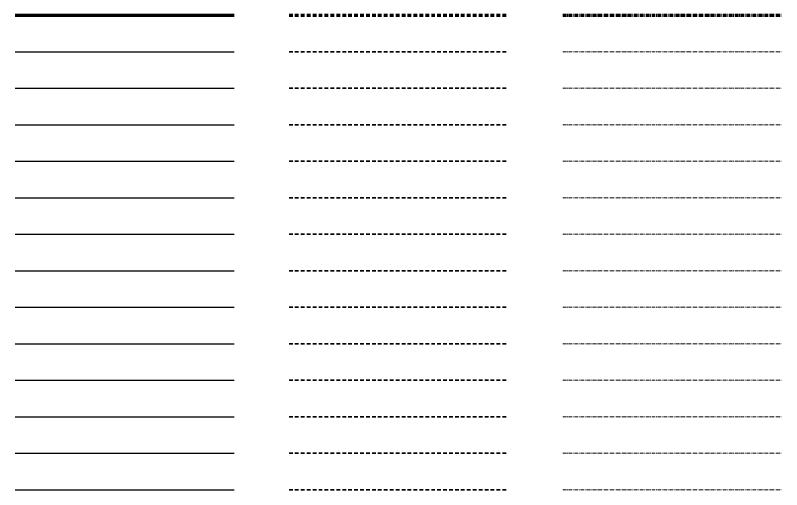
# Model space of a CAD drawing. Header units: metres. Extents: x -170 to 2070, y -13 to 17840.
# Drawn here: x 450 to 870, y 260 to 520 of the extents above; entities that cross this region are included whole.
import ezdxf

# ---------------------------------------------------------------- set-up
doc = ezdxf.new("R2010")
doc.units = ezdxf.units.M
doc.linetypes.add('KL-SO', pattern=[3.25, 2, -1.25])
doc.linetypes.add('KL-VERLATEN-SO', pattern=[3.25, 2, -0.5, 0.25, -0.5])
for name, color, linetype, lineweight in [('B-OI-KL-ET_HS_AARDING_Cu VERTIND_35-VERLATEN-G', 7, 'KL-VERLATEN-SO', 18), ('B-OI-KL-ET_HS_AARDING_Cu VERTIND_50-VERLATEN-G', 7, 'KL-VERLATEN-SO', 18), ('B-OI-KL-ET_HS_AARDING_Cu VERTIND_6-VERLATEN-G', 7, 'KL-VERLATEN-SO', 18), ('B-OI-KL-ET_HS_AARDING_Cu VERTIND_70-VERLATEN-G', 7, 'KL-VERLATEN-SO', 18), ('B-OI-KL-ET_HS_AARDING_Cu VERTIND_95-VERLATEN-G', 7, 'KL-VERLATEN-SO', 18), ('B-OI-KL-ET_HS_AARDING_Cu_25-VERLATEN-G', 7, 'KL-VERLATEN-SO', 18), ('B-OI-KL-ET_HS_AARDING_Cu_35-VERLATEN-G', 7, 'KL-VERLATEN-SO', 18), ('B-OI-KL-ET_HS_AARDING_Cu_50-VERLATEN-G', 7, 'KL-VERLATEN-SO', 18), ('B-OI-KL-ET_HS_AARDING_Cu_6-VERLATEN-G', 7, 'KL-VERLATEN-SO', 18), ('B-OI-KL-ET_HS_AARDING_Cu_70-VERLATEN-G', 7, 'KL-VERLATEN-SO', 18), ('B-OI-KL-ET_HS_AARDING_Cu_95-VERLATEN-G', 7, 'KL-VERLATEN-SO', 18), ('B-OI-KL-ET_HS_KATTENRUG-VERLATEN-G', 7, 'KL-VERLATEN-SO', 18), ('B-OI-KL-ET_HS_KRUISING_OVERIG-VERLATEN-G', 7, 'KL-VERLATEN-SO', 18), ('B-OI-KL-ET_HS_MANTELBUIS_GV EPOXY-VERLATEN-G', 7, 'KL-VERLATEN-SO', 70), ('R-OI-KL-ET_HS_AARDING_Cu VERTIND_35-G', 7, 'KL-SO', 35), ('R-OI-KL-ET_HS_AARDING_Cu VERTIND_50-G', 7, 'KL-SO', 35), ('R-OI-KL-ET_HS_AARDING_Cu VERTIND_6-G', 7, 'KL-SO', 35), ('R-OI-KL-ET_HS_AARDING_Cu VERTIND_70-G', 7, 'KL-SO', 35), ('R-OI-KL-ET_HS_AARDING_Cu VERTIND_95-G', 7, 'KL-SO', 35), ('R-OI-KL-ET_HS_AARDING_Cu_25-G', 7, 'KL-SO', 35), ('R-OI-KL-ET_HS_AARDING_Cu_35-G', 7, 'KL-SO', 35), ('R-OI-KL-ET_HS_AARDING_Cu_50-G', 7, 'KL-SO', 35), ('R-OI-KL-ET_HS_AARDING_Cu_6-G', 7, 'KL-SO', 35), ('R-OI-KL-ET_HS_AARDING_Cu_70-G', 7, 'KL-SO', 35), ('R-OI-KL-ET_HS_AARDING_Cu_95-G', 7, 'KL-SO', 35), ('R-OI-KL-ET_HS_KATTENRUG-G', 7, 'KL-SO', 35), ('R-OI-KL-ET_HS_KRUISING_OVERIG-G', 7, 'KL-SO', 35), ('R-OI-KL-ET_HS_MANTELBUIS_GV EPOXY-G', 10, 'KL-SO', 70), ('V-OI-KL-ET_HS_AARDING_Cu VERTIND_35-G', 7, 'V-KL-SO', 25), ('V-OI-KL-ET_HS_AARDING_Cu VERTIND_50-G', 7, 'V-KL-SO', 25), ('V-OI-KL-ET_HS_AARDING_Cu VERTIND_6-G', 7, 'V-KL-SO', 25), ('V-OI-KL-ET_HS_AARDING_Cu VERTIND_70-G', 7, 'V-KL-SO', 25), ('V-OI-KL-ET_HS_AARDING_Cu VERTIND_95-G', 7, 'V-KL-SO', 25), ('V-OI-KL-ET_HS_AARDING_Cu_25-G', 7, 'V-KL-SO', 25), ('V-OI-KL-ET_HS_AARDING_Cu_35-G', 7, 'V-KL-SO', 25), ('V-OI-KL-ET_HS_AARDING_Cu_50-G', 7, 'V-KL-SO', 25), ('V-OI-KL-ET_HS_AARDING_Cu_6-G', 7, 'V-KL-SO', 25), ('V-OI-KL-ET_HS_AARDING_Cu_70-G', 7, 'V-KL-SO', 25), ('V-OI-KL-ET_HS_AARDING_Cu_95-G', 7, 'V-KL-SO', 25), ('V-OI-KL-ET_HS_KATTENRUG-G', 7, 'V-KL-SO', 25), ('V-OI-KL-ET_HS_KRUISING_OVERIG-G', 7, 'V-KL-SO', 25), ('V-OI-KL-ET_HS_MANTELBUIS_GV EPOXY-G', 7, 'V-KL-SO', 70)]:
    doc.layers.add(name, color=color, linetype=linetype, lineweight=lineweight)
doc.linetypes.add('V-KL-SO', pattern='A,2,[24,nlcs.shx,S=0.75,R=0,X=0,Y=0],2', length=4)

msp = doc.modelspace()

# ---------------------------------------------------------------- linework, layer by layer
at = {"layer": 'B-OI-KL-ET_HS_AARDING_Cu VERTIND_35-VERLATEN-G'}
msp.add_line((750, 260), (870, 260), dxfattribs=at)
at = {"layer": 'B-OI-KL-ET_HS_AARDING_Cu VERTIND_50-VERLATEN-G'}
msp.add_line((750, 280), (870, 280), dxfattribs=at)
at = {"layer": 'B-OI-KL-ET_HS_AARDING_Cu VERTIND_6-VERLATEN-G'}
msp.add_line((750, 300), (870, 300), dxfattribs=at)
at = {"layer": 'B-OI-KL-ET_HS_AARDING_Cu VERTIND_70-VERLATEN-G'}
msp.add_line((750, 320), (870, 320), dxfattribs=at)
at = {"layer": 'B-OI-KL-ET_HS_AARDING_Cu VERTIND_95-VERLATEN-G'}
msp.add_line((750, 340), (870, 340), dxfattribs=at)
at = {"layer": 'B-OI-KL-ET_HS_AARDING_Cu_25-VERLATEN-G'}
msp.add_line((750, 360), (870, 360), dxfattribs=at)
at = {"layer": 'B-OI-KL-ET_HS_AARDING_Cu_35-VERLATEN-G'}
msp.add_line((750, 380), (870, 380), dxfattribs=at)
at = {"layer": 'B-OI-KL-ET_HS_AARDING_Cu_50-VERLATEN-G'}
msp.add_line((750, 400), (870, 400), dxfattribs=at)
at = {"layer": 'B-OI-KL-ET_HS_AARDING_Cu_6-VERLATEN-G'}
msp.add_line((750, 420), (870, 420), dxfattribs=at)
at = {"layer": 'B-OI-KL-ET_HS_AARDING_Cu_70-VERLATEN-G'}
msp.add_line((750, 440), (870, 440), dxfattribs=at)
at = {"layer": 'B-OI-KL-ET_HS_AARDING_Cu_95-VERLATEN-G'}
msp.add_line((750, 460), (870, 460), dxfattribs=at)
at = {"layer": 'B-OI-KL-ET_HS_KATTENRUG-VERLATEN-G'}
msp.add_line((750, 480), (870, 480), dxfattribs=at)
at = {"layer": 'B-OI-KL-ET_HS_KRUISING_OVERIG-VERLATEN-G'}
msp.add_line((750, 500), (870, 500), dxfattribs=at)
at = {"layer": 'B-OI-KL-ET_HS_MANTELBUIS_GV EPOXY-VERLATEN-G'}
msp.add_line((750, 520), (870, 520), dxfattribs=at)
at = {"layer": 'R-OI-KL-ET_HS_AARDING_Cu VERTIND_35-G'}
msp.add_line((600, 260), (720, 260), dxfattribs=at)
at = {"layer": 'R-OI-KL-ET_HS_AARDING_Cu VERTIND_50-G'}
msp.add_line((600, 280), (720, 280), dxfattribs=at)
at = {"layer": 'R-OI-KL-ET_HS_AARDING_Cu VERTIND_6-G'}
msp.add_line((600, 300), (720, 300), dxfattribs=at)
at = {"layer": 'R-OI-KL-ET_HS_AARDING_Cu VERTIND_70-G'}
msp.add_line((600, 320), (720, 320), dxfattribs=at)
at = {"layer": 'R-OI-KL-ET_HS_AARDING_Cu VERTIND_95-G'}
msp.add_line((600, 340), (720, 340), dxfattribs=at)
at = {"layer": 'R-OI-KL-ET_HS_AARDING_Cu_25-G'}
msp.add_line((600, 360), (720, 360), dxfattribs=at)
at = {"layer": 'R-OI-KL-ET_HS_AARDING_Cu_35-G'}
msp.add_line((600, 380), (720, 380), dxfattribs=at)
at = {"layer": 'R-OI-KL-ET_HS_AARDING_Cu_50-G'}
msp.add_line((600, 400), (720, 400), dxfattribs=at)
at = {"layer": 'R-OI-KL-ET_HS_AARDING_Cu_6-G'}
msp.add_line((600, 420), (720, 420), dxfattribs=at)
at = {"layer": 'R-OI-KL-ET_HS_AARDING_Cu_70-G'}
msp.add_line((600, 440), (720, 440), dxfattribs=at)
at = {"layer": 'R-OI-KL-ET_HS_AARDING_Cu_95-G'}
msp.add_line((600, 460), (720, 460), dxfattribs=at)
at = {"layer": 'R-OI-KL-ET_HS_KATTENRUG-G'}
msp.add_line((600, 480), (720, 480), dxfattribs=at)
at = {"layer": 'R-OI-KL-ET_HS_KRUISING_OVERIG-G'}
msp.add_line((600, 500), (720, 500), dxfattribs=at)
at = {"layer": 'R-OI-KL-ET_HS_MANTELBUIS_GV EPOXY-G'}
msp.add_line((600, 520), (720, 520), dxfattribs=at)
at = {"layer": 'V-OI-KL-ET_HS_AARDING_Cu VERTIND_35-G'}
msp.add_line((450, 260), (570, 260), dxfattribs=at)
at = {"layer": 'V-OI-KL-ET_HS_AARDING_Cu VERTIND_50-G'}
msp.add_line((450, 280), (570, 280), dxfattribs=at)
at = {"layer": 'V-OI-KL-ET_HS_AARDING_Cu VERTIND_6-G'}
msp.add_line((450, 300), (570, 300), dxfattribs=at)
at = {"layer": 'V-OI-KL-ET_HS_AARDING_Cu VERTIND_70-G'}
msp.add_line((450, 320), (570, 320), dxfattribs=at)
at = {"layer": 'V-OI-KL-ET_HS_AARDING_Cu VERTIND_95-G'}
msp.add_line((450, 340), (570, 340), dxfattribs=at)
at = {"layer": 'V-OI-KL-ET_HS_AARDING_Cu_25-G'}
msp.add_line((450, 360), (570, 360), dxfattribs=at)
at = {"layer": 'V-OI-KL-ET_HS_AARDING_Cu_35-G'}
msp.add_line((450, 380), (570, 380), dxfattribs=at)
at = {"layer": 'V-OI-KL-ET_HS_AARDING_Cu_50-G'}
msp.add_line((450, 400), (570, 400), dxfattribs=at)
at = {"layer": 'V-OI-KL-ET_HS_AARDING_Cu_6-G'}
msp.add_line((450, 420), (570, 420), dxfattribs=at)
at = {"layer": 'V-OI-KL-ET_HS_AARDING_Cu_70-G'}
msp.add_line((450, 440), (570, 440), dxfattribs=at)
at = {"layer": 'V-OI-KL-ET_HS_AARDING_Cu_95-G'}
msp.add_line((450, 460), (570, 460), dxfattribs=at)
at = {"layer": 'V-OI-KL-ET_HS_KATTENRUG-G'}
msp.add_line((450, 480), (570, 480), dxfattribs=at)
at = {"layer": 'V-OI-KL-ET_HS_KRUISING_OVERIG-G'}
msp.add_line((450, 500), (570, 500), dxfattribs=at)
at = {"layer": 'V-OI-KL-ET_HS_MANTELBUIS_GV EPOXY-G'}
msp.add_line((450, 520), (570, 520), dxfattribs=at)

doc.saveas('drawing.dxf')
